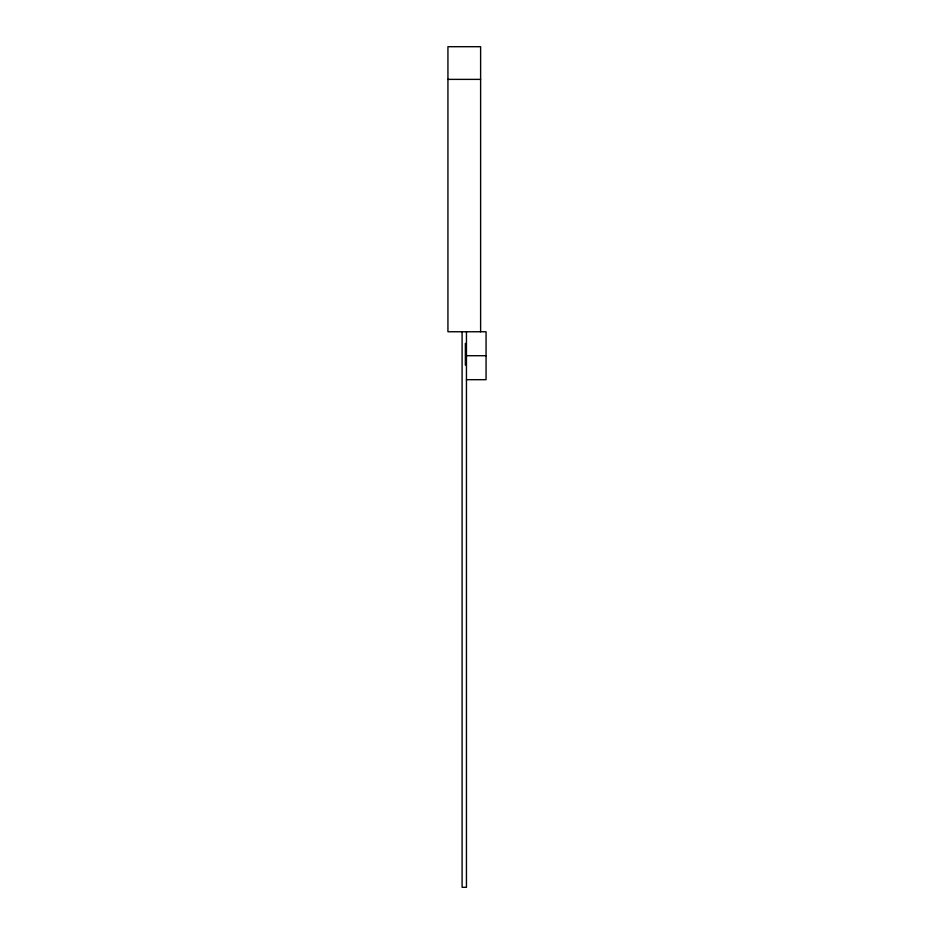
<?xml version="1.0" encoding="UTF-8"?>
<svg xmlns="http://www.w3.org/2000/svg" width="934" height="934" viewBox="0 0 934 934"><rect width="100%" height="100%" fill="white"/><g stroke="black" fill="none" stroke-linecap="round" stroke-linejoin="round"><path stroke-width="1.4" d="M447.935 79.378L480.613 79.378M466.451 355.714L486.065 355.714M466.451 379.683L486.065 379.683L486.065 331.757L447.935 331.757L447.935 46.7L480.613 46.7L480.613 331.757M466.451 331.757L466.451 887.3L462.096 887.3L462.096 331.757M465.365 343.362L465.365 365.124"/></g></svg>
